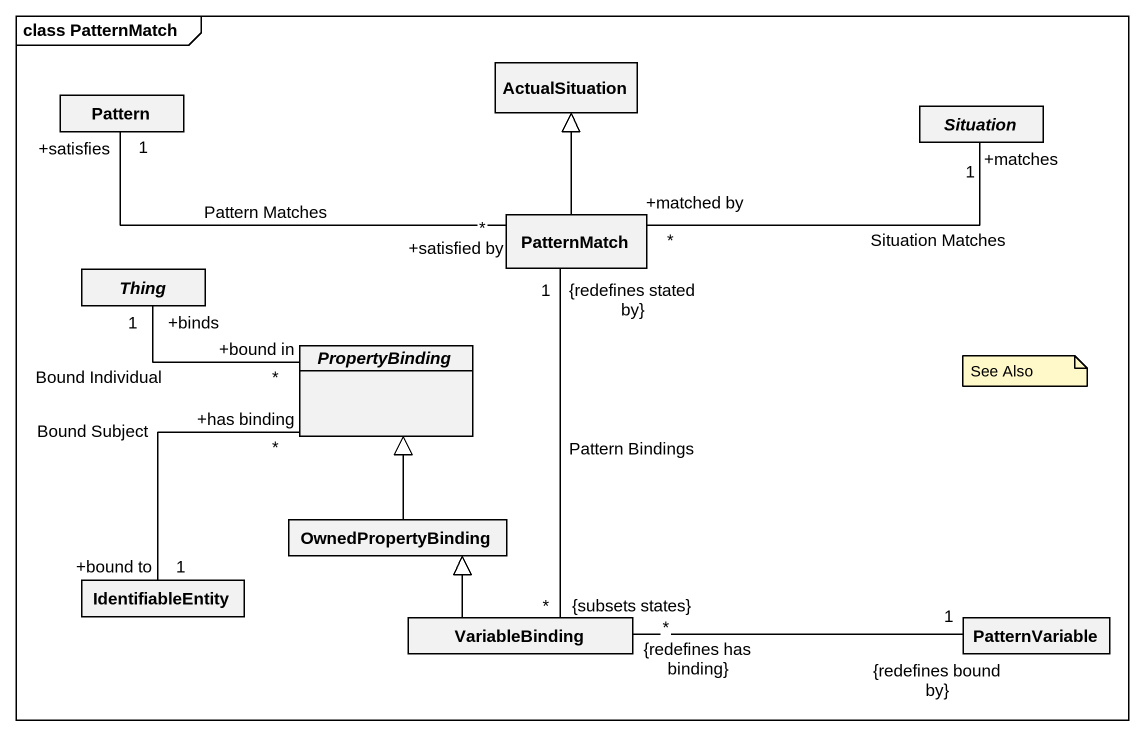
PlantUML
@startuml
mainframe class PatternMatch
hide circle
hide empty members
class Pattern
class ActualSituation
abstract class Situation
class PatternMatch
abstract class Thing
abstract class PropertyBinding
class OwnedPropertyBinding
class IdentifiableEntity
class VariableBinding
class PatternVariable
PatternMatch "+satisfied by\n*" -left- "+satisfies\n1" Pattern : Pattern Matches
PatternMatch -up-|> ActualSituation
PatternMatch "+matched by\n*" -right- "+matches\n1" Situation : Situation Matches
PatternMatch "{redefines stated by}\n1" -- "{subsets states}\n*" VariableBinding : Pattern Bindings
PropertyBinding "+bound in\n*" -left- "+binds\n1" Thing : Bound Individual
OwnedPropertyBinding -up-|> PropertyBinding
IdentifiableEntity "+bound to\n1" -up- "+has binding\n*" PropertyBinding : Bound Subject
VariableBinding -up-|> OwnedPropertyBinding
VariableBinding "*\n{redefines has binding}" -right- "{redefines bound by}\n1" PatternVariable
note as N1
  See Also
end note
@enduml
